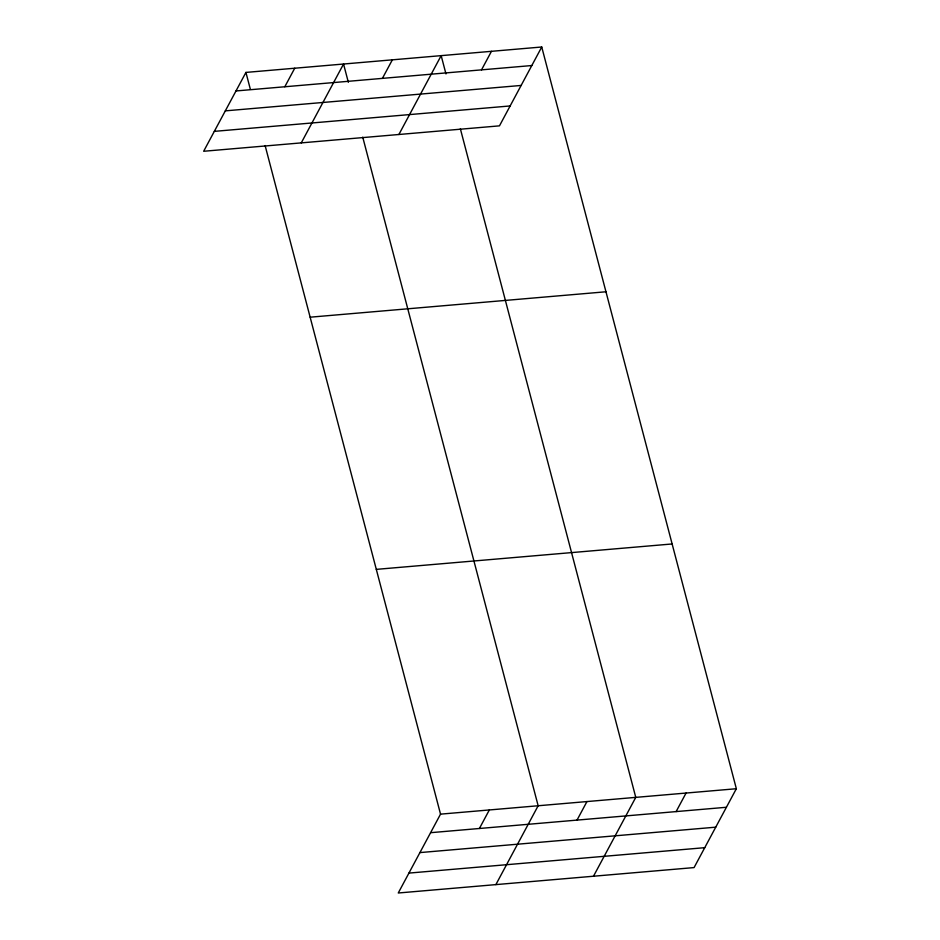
<?xml version="1.0" encoding="UTF-8"?>
<svg xmlns="http://www.w3.org/2000/svg" width="940" height="940" viewBox="0 0 940 940"><rect width="100%" height="100%" fill="white"/><g stroke="black" fill="none" stroke-linecap="round" stroke-linejoin="round"><path stroke-width="1.41" d="M245.928 72.415L203.651 151.27L499.469 125.854L541.745 47L245.928 72.415L250.357 89.3M284.796 86.762L294.737 68.221M301.27 142.88L343.546 64.026L348.352 82.321M382.416 78.373L392.356 59.831M398.889 134.49L441.166 55.636L445.971 73.931M481.527 69.854L491.456 51.324M265.115 145.559L440.531 814.146L398.255 893L694.073 867.585L736.349 788.731L541.745 47M479.4 828.493L489.341 809.951M495.873 884.611L538.15 805.756L362.746 137.181M577.019 820.103L586.96 801.562M593.493 876.221L635.769 797.379L460.365 128.792M676.118 811.596L686.059 793.055M235.987 90.957L531.805 65.541M225.318 110.861L521.136 85.446M214.32 131.365L510.138 105.95M310.153 317.191L605.971 291.776M376.317 569.37L672.135 543.966M440.531 814.146L736.349 788.731M430.591 832.687L726.409 807.272M419.922 852.592L715.74 827.177M408.923 873.096L704.741 847.68"/></g></svg>
